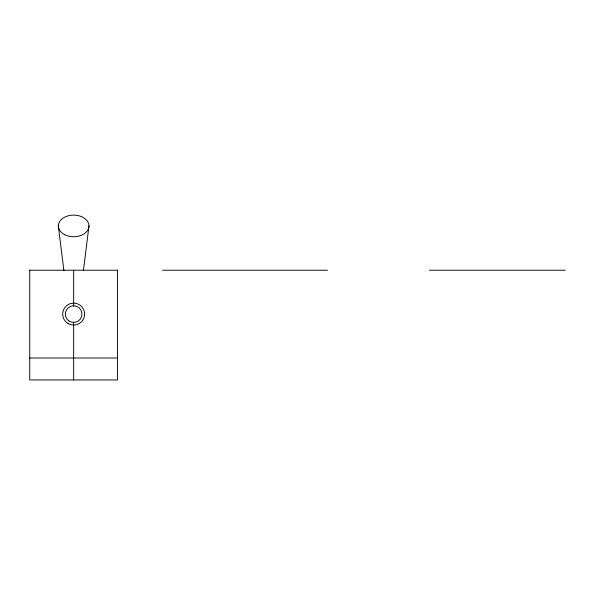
<?xml version="1.0" encoding="UTF-8"?>
<svg xmlns="http://www.w3.org/2000/svg" width="595" height="595" viewBox="0 0 595 595"><rect width="100%" height="100%" fill="white"/><g stroke="black" fill="none" stroke-linecap="round" stroke-linejoin="round"><path stroke-width="0.89" d="M83.389 270.71L88.99 225.907M29.75 270.212L117.535 270.212M162.613 270.212L327.503 270.212M429.412 270.212L565.25 270.212M29.75 357.997L117.535 357.997M58.303 225.907L63.903 270.71M117.535 270.123L117.535 379.945L29.75 379.945L29.75 270.123M73.646 270.212L73.646 306.247M73.646 321.962L73.646 379.945M68.157 323.606A10.978 10.978 0 0 0 84.616 314.108A10.978 10.978 0 0 0 68.157 304.603A10.978 10.978 0 0 0 68.157 323.606M68.849 320.906A8.323 8.323 0 0 0 81.931 314.852A8.323 8.323 0 0 0 70.15 306.551A8.323 8.323 0 0 0 68.849 320.906M64.729 234.705A15.299 10.822 0 0 0 88.893 227.007A15.299 10.822 0 0 0 67.391 216.059A15.299 10.822 0 0 0 64.729 234.705"/></g></svg>
